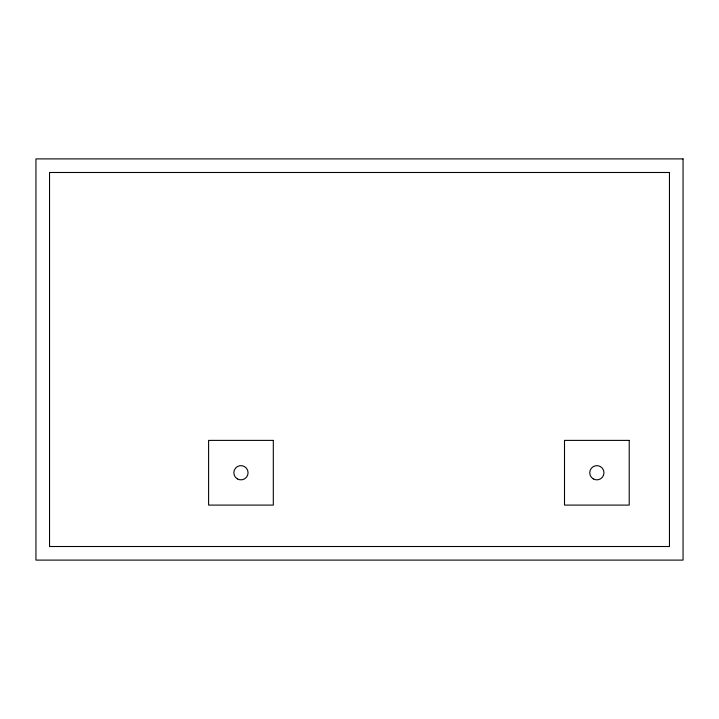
<?xml version="1.0" encoding="UTF-8"?>
<svg xmlns="http://www.w3.org/2000/svg" width="719" height="719" viewBox="0 0 719 719"><rect width="100%" height="100%" fill="white"/><g stroke="black" fill="none" stroke-linecap="round" stroke-linejoin="round"><path stroke-width="1.08" d="M683.05 158.899L35.95 158.899L35.95 560.101L683.05 560.101L683.05 158.899M669.461 172.488L49.539 172.488L49.539 546.512L669.461 546.512L669.461 172.488M273.31 440.388L208.6 440.388L208.6 505.098L273.31 505.098L273.31 440.388M629.215 440.388L564.505 440.388L564.505 505.098L629.215 505.098L629.215 440.388M237.396 478.908A7.118 7.118 0 0 0 248.073 472.743A7.118 7.118 0 0 0 237.396 466.577A7.118 7.118 0 0 0 237.396 478.908M593.301 478.908A7.118 7.118 0 0 0 603.978 472.743A7.118 7.118 0 0 0 593.301 466.577A7.118 7.118 0 0 0 593.301 478.908"/></g></svg>
